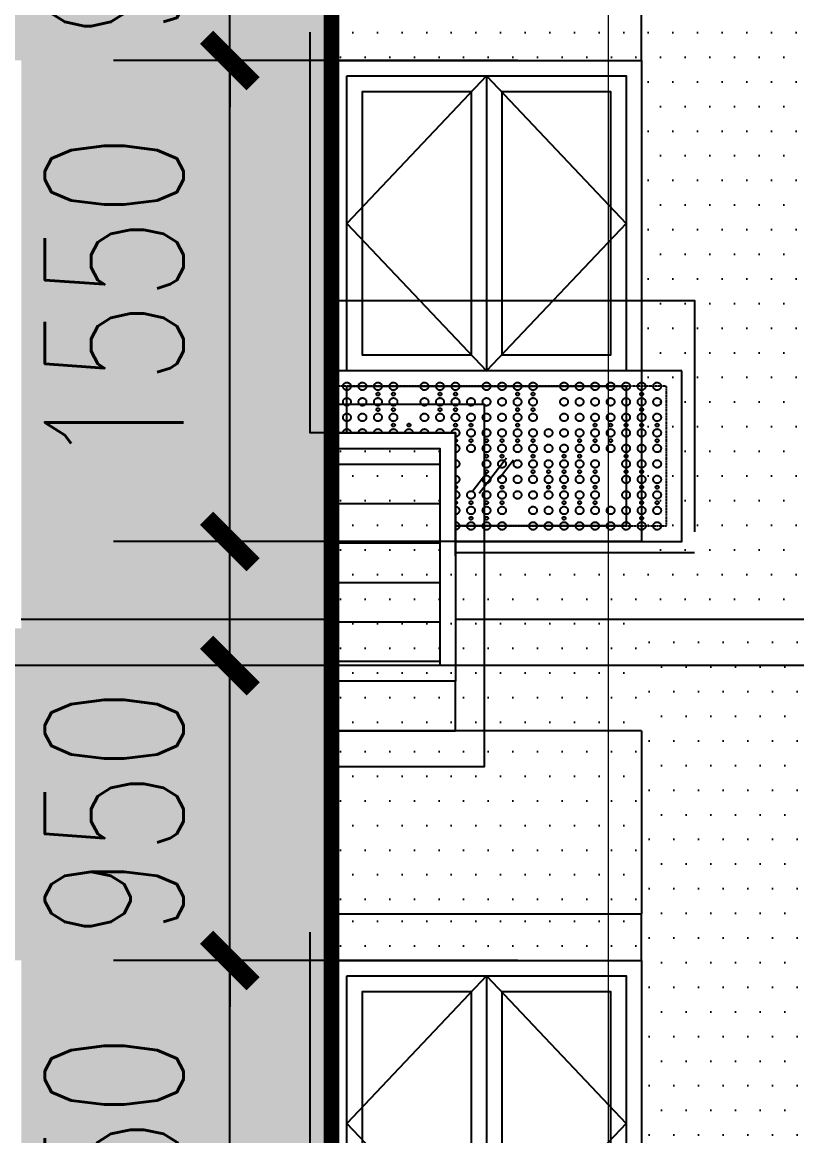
# Model space of a CAD drawing. Header units: millimetres. Extents: x 43 to 235305, y 0 to 139712.
# Drawn here: x 18064 to 20561, y 123893 to 127481 of the extents above; entities that cross this region are included whole.
import ezdxf
from ezdxf.xclip import XClip

# ---------------------------------------------------------------- set-up
doc = ezdxf.new("R2010")
doc.units = ezdxf.units.MM
doc.header["$XCLIPFRAME"] = 2
for name, pattern in [('CONTINOUS', [0]), ('DASH', [0.35, 0.25, -0.1]), ('DOTE', [2.4200000000000004, 2, -0.2, 0.02, -0.2])]:
    doc.linetypes.add(name, pattern=pattern)
for name, color, linetype in [('A-AXIS', 1, 'DOTE'), ('A-DRWD-DIMS', 144, 'Continuous'), ('A-ELEV-DRWD', 130, 'Continuous'), ('A-ELEV-LINE', 30, 'Continuous'), ('A-ELEV-LINE1', 33, 'Continuous'), ('A-ELEV-LINE2', 55, 'Continuous'), ('A-ELEV-OPEN', 253, 'Continuous'), ('A-ELEV-OUT2', 6, 'CONTINOUS'), ('A-ELEV-PATT', 55, 'Continuous'), ('A-ELEV-SHUT', 215, 'Continuous'), ('A-HATH1', 251, 'Continuous'), ('DIM_IDEN', 3, 'Continuous'), ('Sun', 138, 'Continuous')]:
    doc.layers.add(name, color=color, linetype=linetype)
doc.styles.add('_TCH_DIM_T3', font='SIMPLEX', dxfattribs={"width": 0.7058823529411767, "bigfont": 'GBCBIG'})
doc.dimstyles.new('_TCH_ARCH&&150', dxfattribs={"dimtxt": 446.25, "dimasz": 150, "dimexe": 375, "dimexo": 450, "dimgap": 150, "dimtad": 1, "dimdec": 0, "dimzin": 0, "dimdsep": 46, "dimtxsty": '_TCH_DIM_T3', "dimblk": 'ARCHTICK', "dimcen": 0.09, "dimclrt": 7, "dimazin": 2, "dimtfac": 1, "dimtdec": 0, "dimtix": 1, "dimtmove": 2, "dimatfit": 3, "dimfxl": 1, "dimtolj": 1, "dimtzin": 0, "dimarcsym": 0})

# ---------------------------------------------------------------- blocks, each defined once
blk = doc.blocks.new('A$C25156A68')
at = {"layer": 'A-ELEV-PATT'}
h = blk.add_hatch(dxfattribs=at)
h.set_pattern_fill('ANSI31', color=256, scale=80, angle=135, style=0)
h.set_pattern_definition([(180, (-96021.55475567048, 77543.15562323859), (-2.131628207280301e-14, -127), [])])
h.paths.add_polyline_path([(50.00002816447522, 850.00000803289), (550.0000281643588, 850.00000803289), (550.0000281860121, 150.00000803289), (50.00002818601206, 150.00000803289)])
at = {"layer": 'A-ELEV-LINE'}
blk.add_lwpolyline([(2.818601205945015e-05, 99.99999999988358), (2.818601205945015e-05, -60.00000000011642), (600.0000281860121, -60.00000000011642), (600.0000281860121, 99.99999999988358)], close=True, dxfattribs=at)
at = {"layer": 'A-ELEV-SHUT'}
for points in [[(2.816447522491217e-05, 900.00000803289), (600.0000281643588, 900.00000803289), (600.0000281860121, 100.00000803289), (2.818601205945015e-05, 100.00000803289)], [(50.00002816447522, 850.00000803289), (550.0000281643588, 850.00000803289), (550.0000281860121, 150.00000803289), (50.00002818601206, 150.00000803289)]]:
    blk.add_lwpolyline(points, close=True, dxfattribs=at)
blk = doc.blocks.new('GGGG')
at = {"layer": 'A-ELEV-OPEN'}
for p, q in [((-176.0290317090694, -227.4544437791919), (0, 0)), ((-48.03821324394085, -131.787257609365), (44.356215065578, -12.40056840592297)), ((-127.9908184655942, -95.66718616965227), (-220.3852467753459, -215.0538753734436))]:
    blk.add_line(p, q, dxfattribs=at)
blk = doc.blocks.new('A$C26D120F1')
blk.add_circle((0, 0), 12.5)
blk = doc.blocks.new('A$C51B9566A')
at = {"layer": 'Sun'}
blk.add_lwpolyline([(1260, 550), (0, 550), (0, 0), (1260, 0)], close=True, dxfattribs=at)
at = {"layer": 'Sun', "color": 8, "linetype": 'DASH', "ltscale": 0.2}
blk.add_lwpolyline([(1210, 500), (50, 500), (50, 50), (1210, 50)], close=True, dxfattribs=at)
at = {"layer": 'Sun'}
for centre in [(80, 475), (130, 475), (280, 475), (330, 475), (480, 475), (530, 475), (730, 475), (780, 475), (1130, 475), (80, 425), (130, 425), (280, 425), (330, 425), (480, 425), (530, 425), (730, 425), (780, 425), (1130, 425), (80, 375), (330, 375), (380, 375), (530, 375), (580, 375), (730, 375), (980, 375), (1030, 375), (1080, 375), (1130, 375), (1180, 375), (80, 325), (380, 325), (480, 325), (530, 325), (580, 325), (630, 325), (680, 325), (730, 325), (780, 325), (930, 325), (980, 325), (1030, 325), (1180, 325), (80, 275), (180, 275), (230, 275), (330, 275), (380, 275), (430, 275), (480, 275), (630, 275), (680, 275), (780, 275), (880, 275), (930, 275), (1080, 275), (180, 225), (230, 225), (330, 225), (380, 225), (430, 225), (480, 225), (630, 225), (780, 225), (830, 225), (880, 225), (930, 225), (980, 225), (1080, 225), (1130, 225), (180, 175), (230, 175), (330, 175), (430, 175), (480, 175), (530, 175), (680, 175), (830, 175), (880, 175), (980, 175), (1130, 175), (1180, 175), (130, 125), (180, 125), (330, 125), (430, 125), (530, 125), (580, 125), (630, 125), (680, 125), (880, 125), (930, 125), (980, 125), (1130, 125), (1180, 125), (130, 75), (580, 75), (630, 75), (880, 75), (1130, 75)]:
    blk.add_circle(centre, 5, dxfattribs=at)
for p in [(80, 500), (130, 500), (180, 500), (230, 500), (280, 500), (330, 500), (430, 500), (480, 500), (530, 500), (630, 500), (680, 500), (730, 500), (780, 500), (880, 500), (930, 500), (980, 500), (1030, 500), (1080, 500), (1130, 500), (1180, 500), (80, 450), (130, 450), (180, 450), (230, 450), (280, 450), (330, 450), (430, 450), (480, 450), (530, 450), (580, 450), (630, 450), (680, 450), (730, 450), (780, 450), (880, 450), (930, 450), (980, 450), (1030, 450), (1080, 450), (1130, 450), (1180, 450), (80, 400), (130, 400), (180, 400), (230, 400), (280, 400), (330, 400), (430, 400), (480, 400), (530, 400), (580, 400), (630, 400), (680, 400), (730, 400), (780, 400), (880, 400), (930, 400), (980, 400), (1030, 400), (1080, 400), (1130, 400), (1180, 400), (80, 350), (180, 350), (230, 350), (280, 350), (330, 350), (380, 350), (430, 350), (480, 350), (530, 350), (580, 350), (630, 350), (680, 350), (730, 350), (780, 350), (830, 350), (880, 350), (930, 350), (980, 350), (1030, 350), (1080, 350), (1130, 350), (1180, 350), (80, 300), (180, 300), (230, 300), (280, 300), (330, 300), (380, 300), (430, 300), (480, 300), (530, 300), (580, 300), (630, 300), (680, 300), (730, 300), (780, 300), (830, 300), (880, 300), (930, 300), (980, 300), (1030, 300), (1080, 300), (1130, 300), (1180, 300), (80, 250), (180, 250), (230, 250), (280, 250), (330, 250), (380, 250), (430, 250), (480, 250), (530, 250), (630, 250), (680, 250), (730, 250), (780, 250), (830, 250), (880, 250), (930, 250), (980, 250), (1080, 250), (1130, 250), (1180, 250), (80, 200), (130, 200), (180, 200), (230, 200), (280, 200), (330, 200), (380, 200), (430, 200), (480, 200), (530, 200), (630, 200), (680, 200), (730, 200), (780, 200), (830, 200), (880, 200), (930, 200), (980, 200), (1080, 200), (1130, 200), (1180, 200), (80, 150), (130, 150), (180, 150), (230, 150), (330, 150), (380, 150), (430, 150), (480, 150), (530, 150), (580, 150), (630, 150), (680, 150), (730, 150), (780, 150), (830, 150), (880, 150), (930, 150), (980, 150), (1080, 150), (1130, 150), (1180, 150), (80, 100), (130, 100), (180, 100), (230, 100), (330, 100), (380, 100), (430, 100), (480, 100), (530, 100), (580, 100), (630, 100), (680, 100), (780, 100), (830, 100), (880, 100), (930, 100), (980, 100), (1030, 100), (1080, 100), (1130, 100), (1180, 100), (80, 50), (130, 50), (180, 50), (230, 50), (280, 50), (330, 50), (380, 50), (430, 50), (480, 50), (530, 50), (580, 50), (630, 50), (680, 50), (780, 50), (830, 50), (880, 50), (930, 50), (980, 50), (1030, 50), (1080, 50), (1130, 50), (1180, 50)]:
    blk.add_blockref('A$C26D120F1', p, dxfattribs=at)
blk = doc.blocks.new('A$C448F658A')
at = {"layer": 'A-ELEV-DRWD'}
blk.add_line((499.9996489819023, 1699.999977486004), (499.9996489817859, 749.9999764795648), dxfattribs=at)
for points in [[(49.9996489463374, 1699.999977486063), (949.999649017991, 1699.999977486063), (949.9996490178746, 749.9999764796521), (49.99964894622099, 749.9999764796521)], [(49.99964894674486, 699.9999764795939), (949.9996489464538, 699.9999764795939), (949.9996489464538, 249.9999754512974), (49.99964894697769, 249.9999754512974)]]:
    blk.add_lwpolyline(points, close=True, dxfattribs=at)
for points in [[(449.9996489817859, 799.9999764795648), (99.99964894622099, 799.9999764796521), (99.9996489463374, 1649.999977486063), (449.9996489819023, 1649.999977486004), (449.9996489817859, 799.9999764795648)], [(549.9996489817859, 799.9999764795648), (549.9996489819023, 1649.999977486004), (899.999649017991, 1649.999977486063), (899.9996490178746, 799.9999764796521), (549.9996489817859, 799.9999764795648)]]:
    blk.add_lwpolyline(points, dxfattribs=at)
at = {"layer": 'A-ELEV-LINE1'}
blk.add_lwpolyline([(-0.000351053022313863, 199.9999774875178), (-0.0003510536625981331, 1749.999977486237), (999.9996489463374, 1749.999977486237), (999.999648946512, 199.9999774875178), (-0.000351053022313863, 199.9999774875178)], dxfattribs=at)
at = {"layer": 'A-ELEV-OPEN'}
for points in [[(499.9996489819023, 1699.999977486004), (49.99964894627919, 1224.999976982857), (499.9996489817859, 749.9999764796521)], [(499.9996489819023, 1699.999977486004), (949.9996490179328, 1224.999976982857), (499.9996489820187, 749.9999764796521)]]:
    blk.add_lwpolyline(points, dxfattribs=at)
at = {"layer": 'A-ELEV-DRWD', "xscale": 0.5, "yscale": 0.5, "zscale": 0.5}
blk.add_blockref('GGGG', (564.6345764442231, 469.0350067435356), dxfattribs=at)
at = {"layer": 'Sun'}
ref = blk.add_blockref('A$C51B9566A', (-130.000351053488, 199.9999774875178), dxfattribs=at)
XClip(ref).set_block_clipping_path([(130.00000000020373, -35.01187695679255), (1301.5942964869027, 774.9999999994179)])
blk = doc.blocks.new('A$C33016C81')
at = {"layer": 'A-HATH1'}
h = blk.add_hatch(dxfattribs=at)
h.set_pattern_fill('DOTS', color=256, scale=50, style=0)
h.set_pattern_definition([(7.016709298534877e-15, (4399.999918430403, 150.0000080330356), (39.6875, 79.375), [0, -79.375])])
h.paths.add_polyline_path([(9199.999918454676, 5919.999954026513), (7399.999918526621, 5919.999954026513), (7399.999918526621, 5949.999999999971), (6499.999918379588, 5949.999999999971), (6499.999918379588, 5920.000000000087), (4399.999918451882, 5920.000000000087), (4399.999918451882, 5590.000008032919), (6499.999918379704, 5590.000008032919), (7399.999918454385, 5590.000008032919), (9199.999918454676, 5590.000008032919)])
h.paths.add_polyline_path([(7399.999918379704, 5590.000008032919), (6499.999918379704, 5590.000008032686), (6499.999918379821, 5000.000008032686), (7399.999918379821, 5000.000008032774)])
h.paths.add_polyline_path([(9199.999918379704, 5590.000008032919), (7399.999918379704, 5590.000008033065), (7399.999918379821, 5000.000008032832), (9199.99991837982, 5000.000008033036)])
h.paths.add_polyline_path([(9199.999918090238, 5000.000008033036), (7399.999918379821, 5000.000008032832), (6499.999918379646, 5000.000008032686), (4399.999918451766, 5000.000008032453), (4399.999918430403, 4850.000054006116), (6499.999918379472, 4850.000008032628), (7399.999918454443, 4850.000008032774), (9199.999918090238, 4850.000008596428)])
h.paths.add_polyline_path([(7399.999918090296, 4850.000008032774), (6499.999918379472, 4850.000008032686), (6499.999918379588, 3050.000008032919), (7399.999918090471, 3050.000008032919)])
h.paths.add_polyline_path([(9199.999918454676, 3019.999962059432), (7399.999918526562, 3019.999962059403), (7399.999918526562, 3050.000008032919), (6499.999918379588, 3050.000008032919), (6499.999918379588, 3020.000008033006), (4399.999918451882, 3020.000008033006), (4399.999918451882, 2750.000008032919), (6499.999918379704, 2750.000008032919), (7399.999918454385, 2750.000008032774), (9199.999918454676, 2750.000008032919)])
h.paths.add_polyline_path([(7399.999918379704, 2750.000008032774), (6499.999918379704, 2750.000008032686), (6499.999918379821, 2100.000008032686), (7399.999918379821, 2100.000008032774)])
h.paths.add_polyline_path([(9199.999918090238, 2100.000008032919), (7399.999918379821, 2100.000008032745), (6499.999918379646, 2100.000008032686), (4399.999918451766, 2100.000008032512), (4399.999918430403, 1950.000054006116), (6499.999918379472, 1950.000008032628), (7399.999918454443, 1950.000008032774), (9199.999918090238, 1950.000008596428)])
h.paths.add_polyline_path([(9199.999918454734, 2750.000008032919), (7399.999918379704, 2750.000008032919), (7399.999918379821, 2100.000008032745), (9199.999918454618, 2100.000008032919)])
h.paths.add_polyline_path([(10199.9999184513, 5649.999991966964), (10199.9999184513, 5749.999999999854), (10199.9999184513, 5950.000008597708), (9999.999918441055, 5949.999999999971), (9199.999918454152, 5949.999999999971), (9199.999918454094, 5800.000000000058), (9199.999918454676, 5590.000008032919), (9199.99991837982, 5000.000008033123), (9199.999918090238, 4850.000008596428), (9199.99991809047, 3050.000008597708), (10199.9999184513, 3050.000008597708)])
h.paths.add_polyline_path([(10199.9999184513, 3050.000008597708), (9199.999918454734, 3050.000008597708), (9199.999918454734, 3019.999962059432), (9199.999918454676, 2750.000008032919), (9199.999918454618, 2100.000008032919), (9199.999918090238, 1950.000008596428), (9199.99991809047, 150.0000085977081), (10199.9999184513, 150.0000085977081)])
h.paths.add_polyline_path([(7399.999918090296, 1950.000008032774), (6499.999918379472, 1950.000008032686), (6499.999918379588, 150.0000080330356), (7399.999918090471, 150.0000085977081)])
h = blk.add_hatch(dxfattribs=at)
h.set_pattern_fill('DOTS', color=256, scale=50, style=0)
h.set_pattern_definition([(7.016709298534877e-15, (10199.9999184513, 2750.000008031988), (39.6875, 79.375), [0, -79.375])])
h.paths.add_polyline_path([(11199.99991845211, 3270.000008032919), (10549.99991843494, 3270.00000802867), (10549.99991842476, 3600.000008032919), (10199.9999184513, 3600.000008032919), (10199.9999184513, 2689.999999999854), (11199.99991845206, 2690.000008031813), (11199.9999184513, 3050.000008597708), (11850.00047836147, 3050.000008597708), (11850.00047836147, 5950.000088887609), (11699.99976646842, 5950.000276103907), (11199.9999184513, 5950.000276103907), (11199.99991845194, 5000.000008032133), (10199.9999184513, 5000.000008031639), (10199.9999184513, 4850.000008031639), (11199.99991845211, 4850.000008031639)])
h = blk.add_hatch(dxfattribs=at)
h.set_pattern_fill('DOTS', color=256, scale=50, style=0)
h.set_pattern_definition([(7.016709298534877e-15, (10599.99991843506, 149.999999970285), (39.6875, 79.375), [0, -79.375])])
h.paths.add_polyline_path([(11850.00047836135, 149.9999988276104), (10549.99991844175, 150.0000085961365), (10549.99991844641, 8.032919140532613e-06), (10199.99991845194, 0), (10199.9999184513, 700.0000080329191), (10549.99991842476, 700.0000080329191), (10549.99991843553, 370.0000080329191), (11199.99991845211, 370.0000080329191), (11199.99991845497, 3050.000000000058), (11850.00047836135, 3050.000008597708)])
h = blk.add_hatch(dxfattribs=at)
h.set_pattern_fill('DOTS', color=256, scale=50, style=0)
h.set_pattern_definition([(7.016709298534877e-15, (10199.9999184513, 2100.000008031639), (39.6875, 79.375), [0, -79.375])])
h.paths.add_polyline_path([(11199.99991845206, 2690.000008031988), (10199.9999184513, 2690.000008031988), (10199.9999184513, 2100.000008031639), (11199.99991845194, 2100.000008032162)])
h = blk.add_hatch(dxfattribs=at)
h.set_pattern_fill('DOTS', color=256, scale=50, style=0)
h.set_pattern_definition([(7.016709298534877e-15, (10199.9999184513, 1950.000008031639), (39.6875, 79.375), [0, -79.375])])
h.paths.add_polyline_path([(10199.9999184513, 2100.000008031639), (10199.9999184513, 1950.000008031639), (11199.9999184513, 1950.000008032162), (11199.9999184513, 2100.000008032162)])
at = {"layer": 'A-ELEV-LINE1'}
for p, q in [((10199.9999184513, -1.164153218269348e-10), (10199.9999184513, 6170.00000803289)), ((11199.9999184513, 2690.000008031988), (10199.999918452, 2690.000008031988)), ((11199.99991845206, 2690.000008031813), (11199.99991845194, 2100.000008032162)), ((10199.99991845194, 2100.000008031639), (11199.99991845194, 2100.000008032162)), ((10199.999918452, 1950.000008031639), (11199.99991845136, 1950.000008032162))]:
    blk.add_line(p, q, dxfattribs=at)
at = {"layer": 'A-ELEV-LINE2'}
for p, q in [((11199.9999184513, 4850.000008031609), (11199.9999184513, 5000.000008032133)), ((9199.99991809047, 3050.000008597708), (10199.99991845188, 3050.000008597708)), ((10599.999918441, 3050.000008597708), (11850.00047836135, 3050.000008597708)), ((11199.9999184513, 1950.000008031609), (11199.9999184513, 2100.000008032133))]:
    blk.add_line(p, q, dxfattribs=at)
ref = blk.add_blockref('A$C448F658A', (10200.00027023401, 3100.00003054543))
XClip(ref).set_block_clipping_path([(1170.3066133825341, 153.89199763190118), (399.99964820139576, 153.89199761112104), (399.999648946512, 549.9999774875178), (-68.77624362136703, 549.9999774875178), (-68.77624362136703, 1840.852530524222), (1198.523655807192, 1840.852530524222)])
ref = blk.add_blockref('A$C25156A68', (9999.999890260398, 2750))
XClip(ref).set_block_clipping_path([(200.0000281916, -174.99999196820136), (693.0432055345154, 991.5230749392067)])
ref = blk.add_blockref('A$C448F658A', (10200.00027023401, 200.0000305454305))
XClip(ref).set_block_clipping_path([(1170.3066133825341, 153.89199763190118), (399.99964820139576, 153.89199761112104), (399.999648946512, 549.9999774875178), (-68.77624362136703, 549.9999774875178), (-68.77624362136703, 1840.852530524222), (1198.523655807192, 1840.852530524222)])
blk = doc.blocks.new('_ArchTick')
at = {"color": 0, "linetype": 'ByBlock', "const_width": 0.4}
blk.add_lwpolyline([(-0.5, -0.5), (0.5, 0.5)], dxfattribs=at)
blk = doc.blocks.new('*D3143')
at = {"layer": 'A-DRWD-DIMS', "color": 0, "lineweight": -2, "transparency": 16777216}
for p, q in [((18733.5248031872, 128307.953280159), (18733.5248031872, 128457.953280159)), ((19661.36492718204, 128307.953280159), (18358.5248031872, 128307.953280159)), ((18733.5248031872, 127357.9535186954), (18733.5248031872, 128307.953280159)), ((19661.36492718192, 127357.9535186954), (18358.5248031872, 127357.9535186954)), ((18733.5248031872, 127357.9535186954), (18733.5248031872, 127207.9535186954))]:
    blk.add_line(p, q, dxfattribs=at)
at = {"layer": 'Defpoints', "color": 0, "transparency": 16777216}
for p in [(18733.5248031872, 128307.953280159), (20111.36492718204, 128307.953280159), (20111.36492718192, 127357.9535186954)]:
    blk.add_point(p, dxfattribs=at)
at = {"layer": 'A-DRWD-DIMS', "color": 0, "lineweight": -2, "transparency": 16777216, "xscale": 150, "yscale": 150, "zscale": 150}
for p, rotation in [((18733.5248031872, 128307.953280159), 270), ((18733.5248031872, 127357.9535186954), 90)]:
    blk.add_blockref('_ArchTick', p, dxfattribs=dict(at, rotation=rotation))
at = {"layer": 'A-DRWD-DIMS', "color": 7, "lineweight": 0, "transparency": 16777216, "insert": (18360.39980318724, 127832.9533994271), "char_height": 446.25, "attachment_point": 5, "rotation": 90, "style": '_TCH_DIM_T3'}
blk.add_mtext('\\A1;950', dxfattribs=at)
blk = doc.blocks.new('*D3144')
at = {"layer": 'A-DRWD-DIMS', "color": 0, "lineweight": -2, "transparency": 16777216}
for p, q in [((19661.36492718192, 127357.9535186954), (18358.52480318703, 127357.9535186954)), ((18733.52480318703, 125807.9535186967), (18733.52480318703, 127357.9535186954)), ((19661.36492718175, 125807.9535186967), (18358.52480318703, 125807.9535186967))]:
    blk.add_line(p, q, dxfattribs=at)
at = {"layer": 'Defpoints', "color": 0, "transparency": 16777216}
for p in [(18733.52480318703, 127357.9535186954), (20111.36492718192, 127357.9535186954), (20111.36492718175, 125807.9535186967)]:
    blk.add_point(p, dxfattribs=at)
at = {"layer": 'A-DRWD-DIMS', "color": 0, "lineweight": -2, "transparency": 16777216, "xscale": 150, "yscale": 150, "zscale": 150}
for p, rotation in [((18733.52480318703, 127357.9535186954), 90), ((18733.52480318703, 125807.9535186967), 270)]:
    blk.add_blockref('_ArchTick', p, dxfattribs=dict(at, rotation=rotation))
at = {"layer": 'A-DRWD-DIMS', "color": 7, "lineweight": 0, "transparency": 16777216, "insert": (18360.39980318706, 126582.953518696), "char_height": 446.25, "attachment_point": 5, "rotation": 90, "style": '_TCH_DIM_T3'}
blk.add_mtext('\\A1;1550', dxfattribs=at)
blk = doc.blocks.new('*D3145')
at = {"layer": 'A-DRWD-DIMS', "color": 0, "lineweight": -2, "transparency": 16777216}
for p, q in [((19661.36492718175, 125807.9535186966), (18358.52480318691, 125807.9535186966)), ((18733.52480318691, 125407.9532801589), (18733.52480318691, 125807.9535186966)), ((19661.36492718169, 125407.9532801589), (18358.52480318691, 125407.9532801589))]:
    blk.add_line(p, q, dxfattribs=at)
at = {"layer": 'Defpoints', "color": 0, "transparency": 16777216}
for p in [(18733.52480318691, 125807.9535186966), (20111.36492718175, 125807.9535186966), (20111.36492718169, 125407.9532801589)]:
    blk.add_point(p, dxfattribs=at)
at = {"layer": 'A-DRWD-DIMS', "color": 0, "lineweight": -2, "transparency": 16777216, "xscale": 150, "yscale": 150, "zscale": 150}
for p, rotation in [((18733.52480318691, 125807.9535186966), 90), ((18733.52480318691, 125407.9532801589), 270)]:
    blk.add_blockref('_ArchTick', p, dxfattribs=dict(at, rotation=rotation))
at = {"layer": 'A-DRWD-DIMS', "color": 7, "lineweight": 0, "transparency": 16777216, "insert": (17796.02480318688, 125607.9533994281), "char_height": 446.25, "attachment_point": 5, "rotation": 90, "style": '_TCH_DIM_T3'}
blk.add_mtext('\\A1;400', dxfattribs=at)
blk = doc.blocks.new('*D3146')
at = {"layer": 'A-DRWD-DIMS', "color": 0, "lineweight": -2, "transparency": 16777216}
for p, q in [((18733.52480318685, 125407.9532801589), (18733.52480318685, 125557.9532801589)), ((19661.36492718169, 125407.9532801589), (18358.52480318685, 125407.9532801589)), ((18733.52480318685, 124457.9535186954), (18733.52480318685, 125407.9532801589)), ((19661.36492718157, 124457.9535186954), (18358.52480318685, 124457.9535186954)), ((18733.52480318685, 124457.9535186954), (18733.52480318685, 124307.9535186954))]:
    blk.add_line(p, q, dxfattribs=at)
at = {"layer": 'Defpoints', "color": 0, "transparency": 16777216}
for p in [(18733.52480318685, 125407.9532801589), (20111.36492718169, 125407.9532801589), (20111.36492718157, 124457.9535186954)]:
    blk.add_point(p, dxfattribs=at)
at = {"layer": 'A-DRWD-DIMS', "color": 0, "lineweight": -2, "transparency": 16777216, "xscale": 150, "yscale": 150, "zscale": 150}
for p, rotation in [((18733.52480318685, 125407.9532801589), 270), ((18733.52480318685, 124457.9535186954), 90)]:
    blk.add_blockref('_ArchTick', p, dxfattribs=dict(at, rotation=rotation))
at = {"layer": 'A-DRWD-DIMS', "color": 7, "lineweight": 0, "transparency": 16777216, "insert": (18360.39980318689, 124932.9533994271), "char_height": 446.25, "attachment_point": 5, "rotation": 90, "style": '_TCH_DIM_T3'}
blk.add_mtext('\\A1;950', dxfattribs=at)
blk = doc.blocks.new('*D3147')
at = {"layer": 'A-DRWD-DIMS', "color": 0, "lineweight": -2, "transparency": 16777216}
for p, q in [((19661.36492718157, 124457.9535186955), (18358.52480318668, 124457.9535186955)), ((18733.52480318668, 122907.9535186966), (18733.52480318668, 124457.9535186955)), ((19661.3649271814, 122907.9535186966), (18358.52480318668, 122907.9535186966))]:
    blk.add_line(p, q, dxfattribs=at)
at = {"layer": 'Defpoints', "color": 0, "transparency": 16777216}
for p in [(18733.52480318668, 124457.9535186955), (20111.36492718157, 124457.9535186955), (20111.3649271814, 122907.9535186966)]:
    blk.add_point(p, dxfattribs=at)
at = {"layer": 'A-DRWD-DIMS', "color": 0, "lineweight": -2, "transparency": 16777216, "xscale": 150, "yscale": 150, "zscale": 150}
for p, rotation in [((18733.52480318668, 124457.9535186955), 90), ((18733.52480318668, 122907.9535186966), 270)]:
    blk.add_blockref('_ArchTick', p, dxfattribs=dict(at, rotation=rotation))
at = {"layer": 'A-DRWD-DIMS', "color": 7, "lineweight": 0, "transparency": 16777216, "insert": (18360.39980318671, 123682.953518696), "char_height": 446.25, "attachment_point": 5, "rotation": 90, "style": '_TCH_DIM_T3'}
blk.add_mtext('\\A1;1550', dxfattribs=at)

msp = doc.modelspace()

# ---------------------------------------------------------------- linework, layer by layer
at = {"layer": 'A-AXIS', "linetype": 'DOTE'}
msp.add_line((39673.90096819494, 125407.9532801593), (7310.091758486931, 125407.9532801593), dxfattribs=at)
at = {"layer": 'A-ELEV-OUT2', "const_width": 50}
msp.add_lwpolyline([(19060.7462301628, 12257.95328015924), (19060.74615509785, 131757.9532881919), (13060.74615528993, 131757.9532881919), (13060.74615509767, 12257.95328015924)], dxfattribs=at)
at = {"layer": 'DIM_IDEN', "lineweight": 0}
msp.add_line((19953.8622034752, 16675.7073904904), (19953.8622034752, 137850.2723590872), dxfattribs=at)

# ---------------------------------------------------------------- block references
msp.add_blockref('A$C33016C81', (8860.746236645966, 122507.9532801594))

# ---------------------------------------------------------------- dimensions: what is measured, and where the dimension line sits
at = {"layer": 'A-DRWD-DIMS', "lineweight": 0}
for p1, p2, distance, picture, middle in [((20111.36492718192, 127357.9535186953), (20111.36492718203, 128307.9532801589), 1377.840123994829, '*D3143', (18360.39980318724, 127832.9533994271)), ((20111.36492718174, 125807.9535186966), (20111.36492718192, 127357.9535186953), 1377.8401239948907, '*D3144', (18360.39980318706, 126582.953518696)), ((20111.36492718157, 124457.9535186954), (20111.36492718168, 125407.9532801589), 1377.840123994829, '*D3146', (18360.39980318689, 124932.9533994271)), ((20111.36492718139, 122907.9535186966), (20111.36492718157, 124457.9535186954), 1377.8401239948905, '*D3147', (18360.39980318671, 123682.953518696))]:
    dim = msp.add_aligned_dim(p1=p1, p2=p2, distance=distance, dimstyle='_TCH_ARCH&&150', dxfattribs=at)
    dim.commit()
    dim.dimension.update_dxf_attribs({"geometry": picture, "text_midpoint": middle})
dim = msp.add_linear_dim(base=(18733.52480318691, 125807.9535186966), p1=(20111.36492718168, 125407.9532801588), p2=(20111.36492718174, 125807.9535186966), angle=89.99999999999115, dimstyle='_TCH_ARCH&&150', dxfattribs=at)
dim.commit()
dim.dimension.update_dxf_attribs({"geometry": '*D3145', "text_midpoint": (17796.02480318688, 125607.9533994281), "dimtype": 161})

doc.saveas('drawing.dxf')
